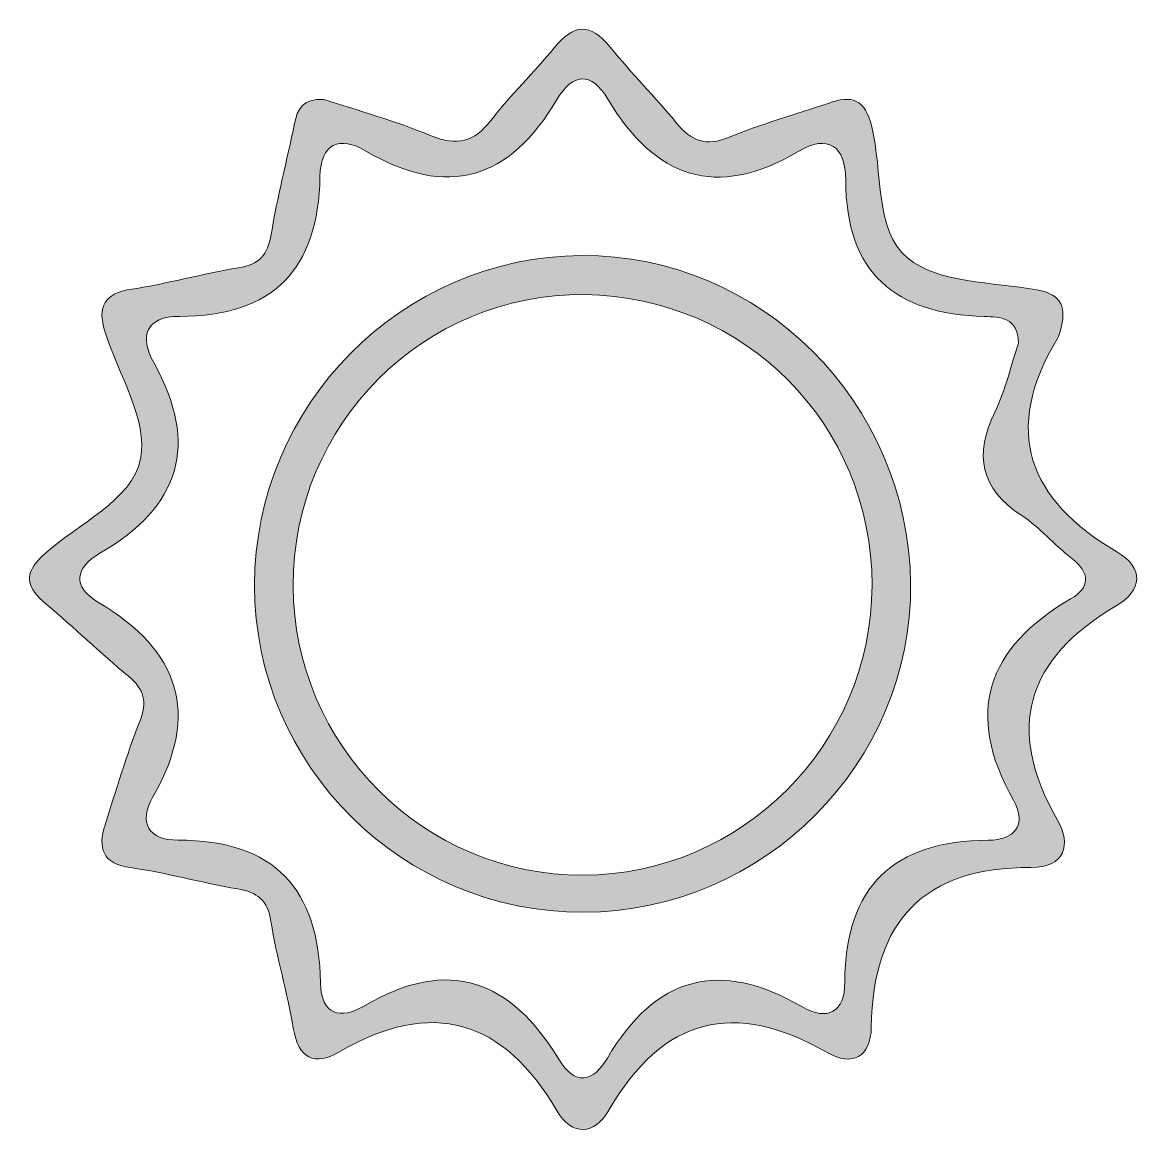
# Model space of a CAD drawing. Header units: inches. Extents: x 44.3 to 56.4, y -71.1 to -59.1.
import ezdxf

# ---------------------------------------------------------------- set-up
doc = ezdxf.new("R2010")
doc.units = ezdxf.units.IN
doc.header["$MEASUREMENT"] = 0
doc.layers.add('Слой 1', color=7, linetype='Continuous', lineweight=0)

# ---------------------------------------------------------------- blocks, each defined once
blk = doc.blocks.new('Block_0')
at = {"layer": 'Слой 1', "true_color": 0x000000, "transparency": 33554687}
h = blk.add_hatch(color=18, dxfattribs=at)
h.dxf.hatch_style = 2
edge = h.paths.add_edge_path()
edge.add_spline(control_points=[(55.05, -62.552), (55.052, -62.27), (54.844, -62.267), (54.683, -62.263), (53.716, -62.238), (53.18, -61.792), (53.179, -60.784), (53.179, -60.418), (52.986, -60.282), (52.665, -60.473), (51.773, -61.003), (51.111, -60.759), (50.602, -59.909), (50.419, -59.601), (50.218, -59.625), (50.046, -59.917), (49.536, -60.778), (48.864, -60.99), (47.979, -60.47), (47.694, -60.302), (47.487, -60.384), (47.481, -60.747), (47.463, -61.748), (46.977, -62.263), (45.959, -62.261), (45.597, -62.26), (45.518, -62.474), (45.679, -62.762), (46.177, -63.652), (45.965, -64.326), (45.095, -64.829), (44.831, -64.982), (44.789, -65.188), (45.081, -65.361), (45.952, -65.878), (46.193, -66.559), (45.67, -67.468), (45.51, -67.747), (45.62, -67.938), (45.943, -67.937), (46.985, -67.935), (47.471, -68.466), (47.487, -69.484), (47.492, -69.836), (47.708, -69.883), (47.962, -69.733), (48.871, -69.197), (49.548, -69.449), (50.068, -70.311), (50.245, -70.604), (50.44, -70.564), (50.596, -70.298), (51.117, -69.41), (51.81, -69.223), (52.704, -69.741), (52.983, -69.903), (53.168, -69.802), (53.169, -69.474), (53.174, -68.437), (53.698, -67.944), (54.723, -67.938), (55.008, -67.936), (55.148, -67.776), (54.996, -67.504), (54.465, -66.562), (54.706, -65.854), (55.616, -65.323), (55.83, -65.198), (55.831, -65.042), (55.625, -64.882), (55.439, -64.736), (55.283, -64.548), (55.087, -64.42), (54.631, -64.126), (54.571, -63.761), (54.798, -63.292), (54.913, -63.052), (54.972, -62.786), (55.05, -62.552)], knot_values=[0, 0, 0, 0, 1, 1, 1, 2, 2, 2, 3, 3, 3, 4, 4, 4, 5, 5, 5, 6, 6, 6, 7, 7, 7, 8, 8, 8, 9, 9, 9, 10, 10, 10, 11, 11, 11, 12, 12, 12, 13, 13, 13, 14, 14, 14, 15, 15, 15, 16, 16, 16, 17, 17, 17, 18, 18, 18, 19, 19, 19, 20, 20, 20, 21, 21, 21, 22, 22, 22, 23, 23, 23, 24, 24, 24, 25, 25, 25, 26, 26, 26, 26], degree=3, periodic=0)
edge = h.paths.add_edge_path()
edge.add_spline(control_points=[(47.524, -59.91), (47.881, -60.029), (48.293, -60.142), (48.685, -60.304), (48.967, -60.42), (49.151, -60.374), (49.335, -60.135), (49.547, -59.861), (49.802, -59.62), (50.02, -59.351), (50.23, -59.092), (50.41, -59.076), (50.627, -59.344), (50.855, -59.626), (51.115, -59.883), (51.343, -60.164), (51.504, -60.362), (51.661, -60.426), (51.914, -60.32), (52.262, -60.175), (52.63, -60.079), (52.987, -59.953), (53.245, -59.861), (53.388, -59.903), (53.461, -60.206), (53.58, -60.692), (53.491, -61.331), (53.849, -61.628), (54.183, -61.905), (54.769, -61.888), (55.249, -61.973), (55.538, -62.024), (55.568, -62.18), (55.507, -62.412), (55.498, -62.443), (55.489, -62.474), (55.473, -62.501), (54.871, -63.5), (55.154, -64.245), (56.118, -64.814), (56.417, -64.991), (56.395, -65.23), (56.109, -65.398), (55.138, -65.97), (54.902, -66.721), (55.474, -67.719), (55.626, -67.984), (55.558, -68.235), (55.189, -68.233), (54.022, -68.227), (53.473, -68.816), (53.456, -69.962), (53.452, -70.285), (53.251, -70.395), (52.979, -70.238), (51.974, -69.661), (51.195, -69.853), (50.611, -70.864), (50.456, -71.131), (50.212, -71.149), (50.051, -70.873), (49.467, -69.875), (48.698, -69.646), (47.686, -70.234), (47.426, -70.385), (47.246, -70.307), (47.192, -69.974), (47.129, -69.586), (47.01, -69.207), (46.95, -68.818), (46.915, -68.585), (46.802, -68.502), (46.588, -68.465), (46.2, -68.398), (45.819, -68.291), (45.43, -68.235), (45.116, -68.19), (45.074, -68.021), (45.153, -67.77), (45.272, -67.395), (45.384, -67.016), (45.528, -66.651), (45.612, -66.438), (45.577, -66.302), (45.405, -66.16), (45.101, -65.909), (44.818, -65.633), (44.515, -65.38), (44.302, -65.203), (44.257, -65.053), (44.486, -64.845), (44.857, -64.508), (45.447, -64.256), (45.537, -63.805), (45.621, -63.387), (45.293, -62.887), (45.15, -62.422), (45.068, -62.158), (45.14, -62.01), (45.441, -61.966), (45.83, -61.909), (46.211, -61.797), (46.599, -61.735), (46.824, -61.698), (46.915, -61.597), (46.952, -61.374), (47.018, -60.97), (47.124, -60.573), (47.205, -60.172), (47.237, -60.016), (47.29, -59.901), (47.524, -59.91)], knot_values=[0, 0, 0, 0, 1, 1, 1, 2, 2, 2, 3, 3, 3, 4, 4, 4, 5, 5, 5, 6, 6, 6, 7, 7, 7, 8, 8, 8, 9, 9, 9, 10, 10, 10, 11, 11, 11, 12, 12, 12, 13, 13, 13, 14, 14, 14, 15, 15, 15, 16, 16, 16, 17, 17, 17, 18, 18, 18, 19, 19, 19, 20, 20, 20, 21, 21, 21, 22, 22, 22, 23, 23, 23, 24, 24, 24, 25, 25, 25, 26, 26, 26, 27, 27, 27, 28, 28, 28, 29, 29, 29, 30, 30, 30, 31, 31, 31, 32, 32, 32, 33, 33, 33, 34, 34, 34, 35, 35, 35, 36, 36, 36, 37, 37, 37, 37], degree=3, periodic=0)
h = blk.add_hatch(color=18, dxfattribs=at)
h.dxf.hatch_style = 2
edge = h.paths.add_edge_path()
edge.add_spline(control_points=[(53.464, -65.175), (53.465, -63.438), (52.085, -62.045), (50.347, -62.026), (48.607, -62.007), (47.185, -63.429), (47.19, -65.184), (47.195, -66.907), (48.611, -68.321), (50.331, -68.317), (52.053, -68.314), (53.463, -66.899), (53.464, -65.175)], knot_values=[0, 0, 0, 0, 1, 1, 1, 2, 2, 2, 3, 3, 3, 4, 4, 4, 4], degree=3, periodic=0)
edge = h.paths.add_edge_path()
edge.add_spline(control_points=[(50.337, -68.718), (48.376, -68.723), (46.773, -67.13), (46.772, -65.176), (46.772, -63.223), (48.369, -61.612), (50.317, -61.602), (52.257, -61.592), (53.862, -63.193), (53.882, -65.157), (53.901, -67.1), (52.295, -68.713), (50.337, -68.718)], knot_values=[0, 0, 0, 0, 1, 1, 1, 2, 2, 2, 3, 3, 3, 4, 4, 4, 4], degree=3, periodic=0)
at = {"layer": 'Слой 1'}
for points, knots in [([(47.524, -59.91), (47.881, -60.029), (48.293, -60.142), (48.685, -60.304), (48.967, -60.42), (49.151, -60.374), (49.335, -60.135), (49.547, -59.861), (49.802, -59.62), (50.02, -59.351), (50.23, -59.092), (50.41, -59.076), (50.627, -59.344), (50.855, -59.626), (51.115, -59.883), (51.343, -60.164), (51.504, -60.362), (51.661, -60.426), (51.914, -60.32), (52.262, -60.175), (52.63, -60.079), (52.987, -59.953), (53.245, -59.861), (53.388, -59.903), (53.461, -60.206), (53.58, -60.692), (53.491, -61.331), (53.849, -61.628), (54.183, -61.905), (54.769, -61.888), (55.249, -61.973), (55.538, -62.024), (55.568, -62.18), (55.507, -62.412), (55.498, -62.443), (55.489, -62.474), (55.473, -62.501), (54.871, -63.5), (55.154, -64.245), (56.118, -64.814), (56.417, -64.991), (56.395, -65.23), (56.109, -65.398), (55.138, -65.97), (54.902, -66.721), (55.474, -67.719), (55.626, -67.984), (55.558, -68.235), (55.189, -68.233), (54.022, -68.227), (53.473, -68.816), (53.456, -69.962), (53.452, -70.285), (53.251, -70.395), (52.979, -70.238), (51.974, -69.661), (51.195, -69.853), (50.611, -70.864), (50.456, -71.131), (50.212, -71.149), (50.051, -70.873), (49.467, -69.875), (48.698, -69.646), (47.686, -70.234), (47.426, -70.385), (47.246, -70.307), (47.192, -69.974), (47.129, -69.586), (47.01, -69.207), (46.95, -68.818), (46.915, -68.585), (46.802, -68.502), (46.588, -68.465), (46.2, -68.398), (45.819, -68.291), (45.43, -68.235), (45.116, -68.19), (45.074, -68.021), (45.153, -67.77), (45.272, -67.395), (45.384, -67.016), (45.528, -66.651), (45.612, -66.438), (45.577, -66.302), (45.405, -66.16), (45.101, -65.909), (44.818, -65.633), (44.515, -65.38), (44.302, -65.203), (44.257, -65.053), (44.486, -64.845), (44.857, -64.508), (45.447, -64.256), (45.537, -63.805), (45.621, -63.387), (45.293, -62.887), (45.15, -62.422), (45.068, -62.158), (45.14, -62.01), (45.441, -61.966), (45.83, -61.909), (46.211, -61.797), (46.599, -61.735), (46.824, -61.698), (46.915, -61.597), (46.952, -61.374), (47.018, -60.97), (47.124, -60.573), (47.205, -60.172), (47.237, -60.016), (47.29, -59.901), (47.524, -59.91)], [0, 0, 0, 0, 1, 1, 1, 2, 2, 2, 3, 3, 3, 4, 4, 4, 5, 5, 5, 6, 6, 6, 7, 7, 7, 8, 8, 8, 9, 9, 9, 10, 10, 10, 11, 11, 11, 12, 12, 12, 13, 13, 13, 14, 14, 14, 15, 15, 15, 16, 16, 16, 17, 17, 17, 18, 18, 18, 19, 19, 19, 20, 20, 20, 21, 21, 21, 22, 22, 22, 23, 23, 23, 24, 24, 24, 25, 25, 25, 26, 26, 26, 27, 27, 27, 28, 28, 28, 29, 29, 29, 30, 30, 30, 31, 31, 31, 32, 32, 32, 33, 33, 33, 34, 34, 34, 35, 35, 35, 36, 36, 36, 37, 37, 37, 37]), ([(55.05, -62.552), (55.052, -62.27), (54.844, -62.267), (54.683, -62.263), (53.716, -62.238), (53.18, -61.792), (53.179, -60.784), (53.179, -60.418), (52.986, -60.282), (52.665, -60.473), (51.773, -61.003), (51.111, -60.759), (50.602, -59.909), (50.419, -59.601), (50.218, -59.625), (50.046, -59.917), (49.536, -60.778), (48.864, -60.99), (47.979, -60.47), (47.694, -60.302), (47.487, -60.384), (47.481, -60.747), (47.463, -61.748), (46.977, -62.263), (45.959, -62.261), (45.597, -62.26), (45.518, -62.474), (45.679, -62.762), (46.177, -63.652), (45.965, -64.326), (45.095, -64.829), (44.831, -64.982), (44.789, -65.188), (45.081, -65.361), (45.952, -65.878), (46.193, -66.559), (45.67, -67.468), (45.51, -67.747), (45.62, -67.938), (45.943, -67.937), (46.985, -67.935), (47.471, -68.466), (47.487, -69.484), (47.492, -69.836), (47.708, -69.883), (47.962, -69.733), (48.871, -69.197), (49.548, -69.449), (50.068, -70.311), (50.245, -70.604), (50.44, -70.564), (50.596, -70.298), (51.117, -69.41), (51.81, -69.223), (52.704, -69.741), (52.983, -69.903), (53.168, -69.802), (53.169, -69.474), (53.174, -68.437), (53.698, -67.944), (54.723, -67.938), (55.008, -67.936), (55.148, -67.776), (54.996, -67.504), (54.465, -66.562), (54.706, -65.854), (55.616, -65.323), (55.83, -65.198), (55.831, -65.042), (55.625, -64.882), (55.439, -64.736), (55.283, -64.548), (55.087, -64.42), (54.631, -64.126), (54.571, -63.761), (54.798, -63.292), (54.913, -63.052), (54.972, -62.786), (55.05, -62.552)], [0, 0, 0, 0, 1, 1, 1, 2, 2, 2, 3, 3, 3, 4, 4, 4, 5, 5, 5, 6, 6, 6, 7, 7, 7, 8, 8, 8, 9, 9, 9, 10, 10, 10, 11, 11, 11, 12, 12, 12, 13, 13, 13, 14, 14, 14, 15, 15, 15, 16, 16, 16, 17, 17, 17, 18, 18, 18, 19, 19, 19, 20, 20, 20, 21, 21, 21, 22, 22, 22, 23, 23, 23, 24, 24, 24, 25, 25, 25, 26, 26, 26, 26]), ([(50.337, -68.718), (48.376, -68.723), (46.773, -67.13), (46.772, -65.176), (46.772, -63.223), (48.369, -61.612), (50.317, -61.602), (52.257, -61.592), (53.862, -63.193), (53.882, -65.157), (53.901, -67.1), (52.295, -68.713), (50.337, -68.718)], [0, 0, 0, 0, 1, 1, 1, 2, 2, 2, 3, 3, 3, 4, 4, 4, 4]), ([(53.464, -65.175), (53.465, -63.438), (52.085, -62.045), (50.347, -62.026), (48.607, -62.007), (47.185, -63.429), (47.19, -65.184), (47.195, -66.907), (48.611, -68.321), (50.331, -68.317), (52.053, -68.314), (53.463, -66.899), (53.464, -65.175)], [0, 0, 0, 0, 1, 1, 1, 2, 2, 2, 3, 3, 3, 4, 4, 4, 4])]:
    blk.add_open_spline(points, degree=3, knots=knots, dxfattribs=at)

msp = doc.modelspace()

# ---------------------------------------------------------------- block references
at = {"layer": 'Слой 1'}
msp.add_blockref('Block_0', (0, 0), dxfattribs=at)

doc.saveas('drawing.dxf')
